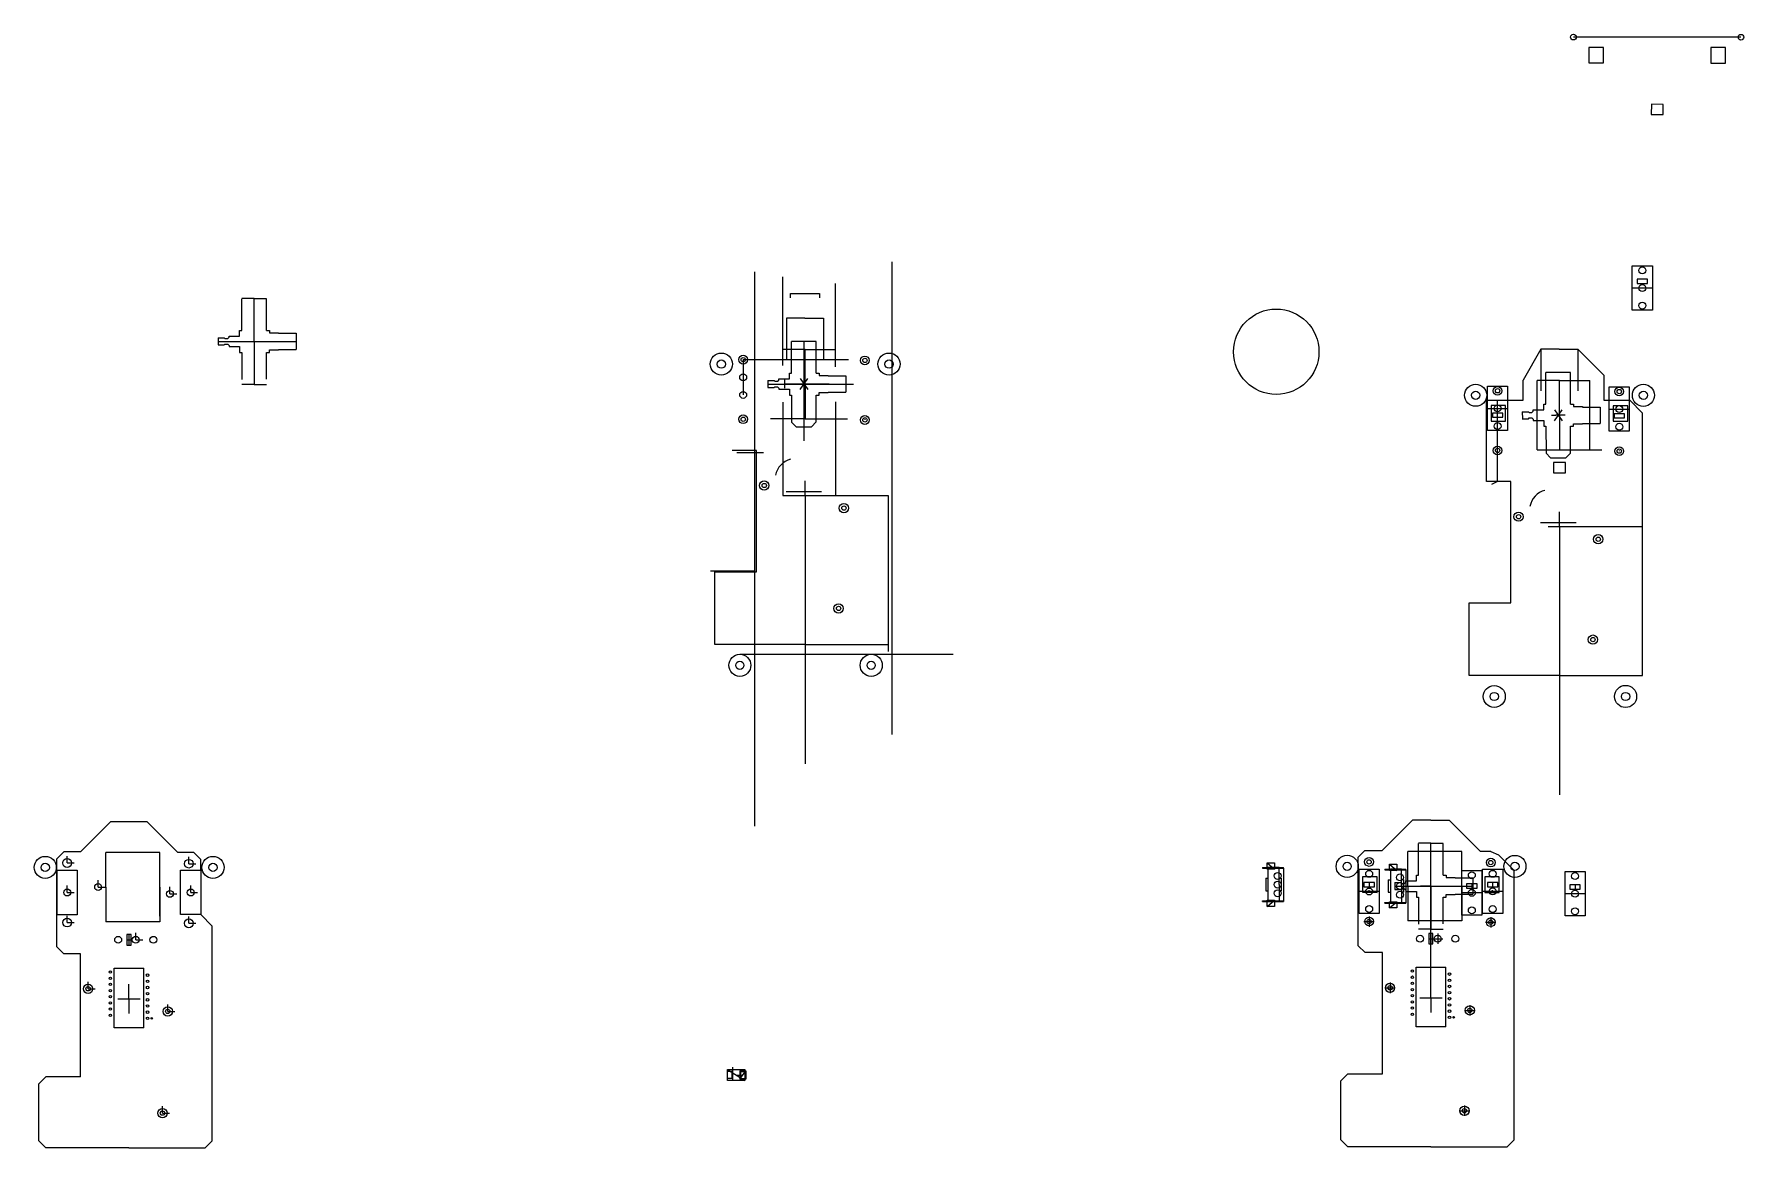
# Paper-space layout '图纸' of a CAD drawing. Header units: millimetres. Extents: x 75 to 568, y 27 to 348.
import ezdxf

# ---------------------------------------------------------------- set-up
doc = ezdxf.new("R2010")
doc.units = ezdxf.units.MM

psp = doc.layouts.new('图纸')

# ---------------------------------------------------------------- linework, layer by layer
for p, q in [((518.63, 347.61), (518.63, 347.57)), ((566.95, 347.57), (518.63, 347.57)), ((297.01, 215.4), (297.01, 219.63)), ((291.59, 216.55), (301.79, 216.55)), ((293.78, 215.4), (300.25, 215.4)), ((297.01, 215.4), (297.01, 211.17)), ((509.17, 207.56), (519.37, 207.56)), ((514.59, 206.41), (514.59, 210.64)), ((511.36, 206.41), (517.83, 206.41)), ((514.59, 206.41), (514.59, 202.18)), ((96.68, 121.22), (88.03, 112.58)), ((107.28, 121.22), (96.68, 121.22)), ((107.28, 121.22), (116.12, 112.38)), ((81.21, 110.58), (83.21, 112.58)), ((81.21, 85.22), (81.21, 110.58)), ((120.71, 112.38), (122.71, 110.38)), ((122.71, 107.27), (122.71, 110.38)), ((430.26, 109.43), (432.36, 109.43)), ((430.26, 107.63), (430.26, 109.43)), ((430.26, 109.43), (432.36, 107.63)), ((432.36, 109.43), (432.36, 107.63)), ((465.58, 109), (467.68, 109)), ((465.58, 107.2), (465.58, 109)), ((465.58, 109), (467.68, 107.2)), ((467.68, 109), (467.68, 107.2)), ((428.91, 108.05), (430.51, 108.05)), ((428.91, 108.05), (428.91, 107.85)), ((428.91, 107.85), (435.01, 107.85)), ((429.91, 104.95), (429.91, 101.35)), ((429.91, 104.95), (430.51, 104.95)), ((432.36, 107.63), (430.26, 107.63)), ((433.71, 108.05), (430.51, 108.05)), ((430.51, 108.05), (430.51, 98.25)), ((431.31, 108.05), (433.71, 108.05)), ((431.31, 108.05), (435.01, 108.05)), ((433.71, 103.15), (433.71, 108.05)), ((434.31, 104.95), (433.71, 104.95)), ((434.31, 104.95), (434.31, 101.35)), ((435.01, 107.85), (435.01, 108.05)), ((464.23, 107.62), (465.83, 107.62)), ((464.23, 107.62), (464.23, 107.42)), ((464.23, 107.42), (470.33, 107.42)), ((465.23, 104.52), (465.23, 100.92)), ((465.23, 104.52), (465.83, 104.52)), ((467.68, 107.2), (465.58, 107.2)), ((469.03, 107.62), (465.83, 107.62)), ((465.83, 107.62), (465.83, 97.82)), ((466.63, 107.62), (469.03, 107.62)), ((466.63, 107.62), (470.33, 107.62)), ((469.03, 102.72), (469.03, 107.62)), ((469.63, 104.52), (469.03, 104.52)), ((469.63, 104.52), (469.63, 100.92)), ((470.33, 107.42), (470.33, 107.62)), ((429.91, 101.35), (430.51, 101.35)), ((430.26, 98.63), (432.36, 98.63)), ((430.26, 96.83), (430.26, 98.63)), ((430.26, 96.83), (432.36, 98.63)), ((432.36, 98.63), (432.36, 96.83)), ((433.71, 103.15), (433.71, 98.25)), ((434.31, 101.35), (433.71, 101.35)), ((465.23, 100.92), (465.83, 100.92)), ((469.03, 102.72), (469.03, 97.82)), ((469.63, 100.92), (469.03, 100.92)), ((122.71, 94.47), (126.01, 91.17)), ((428.91, 98.25), (428.91, 98.45)), ((428.91, 98.45), (435.01, 98.45)), ((428.91, 98.25), (430.51, 98.25)), ((432.36, 96.83), (430.26, 96.83)), ((430.51, 98.25), (433.71, 98.25)), ((431.31, 98.25), (435.01, 98.25)), ((435.01, 98.45), (435.01, 98.25)), ((459.68, 93.98), (459.68, 90.98)), ((464.23, 97.82), (464.23, 98.02)), ((464.23, 98.02), (470.33, 98.02)), ((464.23, 97.82), (465.83, 97.82)), ((465.58, 98.2), (467.68, 98.2)), ((465.58, 96.4), (465.58, 98.2)), ((465.58, 96.4), (467.68, 98.2)), ((467.68, 96.4), (465.58, 96.4)), ((465.83, 97.82), (469.03, 97.82)), ((466.63, 97.82), (470.33, 97.82)), ((467.68, 98.2), (467.68, 96.4)), ((470.33, 98.02), (470.33, 97.82)), ((494.78, 93.78), (494.78, 90.78)), ((458.18, 92.48), (461.18, 92.48)), ((477.52, 89.02), (477.52, 86.02)), ((479.47, 89.02), (479.47, 86.02)), ((493.28, 92.28), (496.28, 92.28)), ((81.21, 85.22), (83.21, 83.22)), ((101.41, 87.22), (102.61, 87.22)), ((102.01, 88.72), (102.01, 85.72)), ((476.92, 87.52), (478.12, 87.52)), ((477.97, 87.52), (480.97, 87.52)), ((88.01, 83.22), (83.21, 83.22)), ((97.71, 61.78), (97.71, 79.04)), ((97.71, 79.04), (106.31, 79.04)), ((106.31, 61.78), (106.31, 79.04)), ((473.23, 62.08), (473.23, 79.34)), ((473.23, 79.34), (481.83, 79.34)), ((481.83, 62.08), (481.83, 79.34)), ((102.01, 70.22), (102.01, 74.45)), ((465.73, 74.87), (465.73, 71.87)), ((477.53, 70.52), (477.53, 74.75)), ((98.77, 70.22), (105.25, 70.22)), ((102.01, 70.22), (102.01, 65.99)), ((464.23, 73.37), (467.23, 73.37)), ((474.29, 70.52), (480.77, 70.52)), ((477.53, 70.52), (477.53, 66.29)), ((487.22, 66.87), (490.22, 66.87)), ((488.72, 68.37), (488.72, 65.37)), ((106.31, 61.78), (97.71, 61.78)), ((481.83, 62.08), (473.23, 62.08)), ((485.69, 37.91), (488.69, 37.91)), ((487.19, 39.41), (487.19, 36.41))]:
    psp.add_line(p, q)
at = {"color": 5}
for p, q in [((523.06, 344.62), (523.05, 340.14)), ((527.28, 344.62), (523.06, 344.62)), ((527.27, 340.13), (527.28, 344.62)), ((562.51, 344.58), (558.29, 344.58)), ((558.29, 344.58), (558.29, 340.1)), ((562.5, 340.1), (562.5, 344.58)), ((523.05, 340.14), (527.27, 340.13)), ((558.29, 340.1), (562.5, 340.1)), ((541.1, 328.22), (541.09, 325.24)), ((544.49, 328.2), (541.1, 328.22)), ((544.49, 325.23), (544.49, 328.2)), ((541.09, 325.24), (544.49, 325.23)), ((499.08, 241.29), (494.86, 241.29)), ((494.86, 241.29), (494.86, 236.81)), ((494.86, 236.81), (499.08, 236.81)), ((499.08, 236.81), (499.08, 241.29)), ((534.32, 241.26), (530.1, 241.26)), ((530.1, 241.26), (530.1, 236.78)), ((530.1, 236.78), (534.31, 236.77)), ((534.31, 236.77), (534.31, 241.26)), ((512.91, 224.89), (512.9, 221.91)), ((512.9, 221.91), (516.3, 221.91)), ((516.3, 224.88), (512.91, 224.89)), ((516.3, 221.91), (516.3, 224.88)), ((462.02, 105.4), (457.8, 105.4)), ((457.8, 105.4), (457.8, 100.92)), ((462.01, 100.91), (462.02, 105.4)), ((493.04, 105.37), (493.03, 100.89)), ((497.25, 105.37), (493.04, 105.37)), ((497.25, 100.88), (497.25, 105.37)), ((457.8, 100.92), (462.01, 100.91)), ((493.03, 100.89), (497.25, 100.88))]:
    psp.add_line(p, q, dxfattribs=at)
at = {"color": 1}
for p, q in [((321.99, 282.78), (321.99, 146.43)), ((282.56, 119.97), (282.56, 279.92)), ((290.56, 252.85), (290.56, 278.48)), ((305.78, 252.52), (305.78, 276.49)), ((292.84, 272.35), (292.84, 273.69)), ((292.84, 273.69), (301.17, 273.69)), ((301.17, 273.69), (301.17, 272.35)), ((296.98, 266.56), (291.68, 266.56)), ((291.68, 266.56), (291.68, 254.56)), ((296.98, 266.56), (302.28, 266.56)), ((302.28, 266.56), (302.28, 254.56)), ((297.01, 257.52), (290.56, 257.52)), ((297.01, 247.52), (297.01, 257.52)), ((297.01, 257.52), (305.78, 257.52)), ((509.26, 257.57), (504.09, 248.62)), ((514.56, 257.57), (509.26, 257.57)), ((509.26, 257.57), (509.26, 245.57)), ((514.56, 257.57), (519.86, 257.57)), ((519.86, 257.57), (519.86, 245.57)), ((519.86, 257.57), (527.36, 250.07)), ((279.16, 254.56), (309.54, 254.56)), ((279.16, 254.56), (279.16, 249.48)), ((279.16, 249.48), (279.16, 244.4)), ((294.75, 247.52), (295.99, 247.52)), ((298.63, 247.52), (295.99, 247.52)), ((297.01, 247.52), (297.01, 237.52)), ((504.09, 242.91), (504.09, 248.62)), ((514.59, 248.52), (508.14, 248.52)), ((508.14, 228.52), (508.14, 248.52)), ((514.59, 238.52), (514.59, 248.52)), ((514.59, 248.52), (523.36, 248.52)), ((523.36, 228.52), (523.36, 248.52)), ((527.36, 250.07), (527.36, 242.91)), ((290.56, 242.34), (290.56, 236)), ((305.78, 242.42), (305.78, 236.69)), ((493.59, 219.41), (493.59, 242.91)), ((493.59, 242.91), (504.09, 242.91)), ((496.74, 219.41), (496.74, 242.91)), ((527.36, 242.91), (534.86, 242.91)), ((534.86, 242.91), (538.59, 239.17)), ((297.01, 237.52), (287.01, 237.52)), ((297.01, 237.52), (309.24, 237.52)), ((314.26, 237.36), (314.26, 237.16)), ((512.33, 238.52), (513.57, 238.52)), ((516.21, 238.52), (513.57, 238.52)), ((514.59, 238.52), (514.59, 228.52)), ((538.59, 206.41), (538.59, 239.17)), ((290.56, 236), (290.56, 215.4)), ((283.01, 228.4), (276.01, 228.4)), ((277.34, 227.8), (285.01, 227.8)), ((283.01, 193.4), (283.01, 228.4)), ((508.14, 228.52), (514.59, 228.52)), ((514.59, 228.52), (526.83, 228.52)), ((531.84, 228.37), (531.84, 228.17)), ((500.59, 219.41), (493.59, 219.41)), ((496.74, 219.41), (494.98, 218.58)), ((500.59, 184.41), (500.59, 219.41)), ((290.56, 215.4), (297.01, 215.4)), ((297.01, 215.4), (321.01, 215.4)), ((297.01, 215.4), (297.01, 172.4)), ((297.01, 213.29), (297.01, 138)), ((321.01, 215.4), (321.01, 170.4)), ((514.59, 206.41), (538.59, 206.41)), ((514.59, 206.41), (514.59, 163.41)), ((514.59, 204.29), (514.59, 129.01)), ((538.59, 163.41), (538.59, 206.41)), ((282.56, 193.51), (269.7, 193.51)), ((271.01, 172.4), (271.01, 193.4)), ((271.01, 193.4), (283.01, 193.4)), ((488.59, 163.41), (488.59, 184.41)), ((488.59, 184.41), (500.59, 184.41)), ((297.01, 172.4), (271.01, 172.4)), ((278.2, 169.57), (339.73, 169.57)), ((297.01, 172.4), (321.01, 172.4)), ((514.59, 163.41), (488.59, 163.41)), ((514.59, 163.41), (538.59, 163.41)), ((472.19, 121.68), (463.39, 112.88)), ((477.49, 121.68), (472.19, 121.68)), ((477.49, 121.68), (482.79, 121.68)), ((482.79, 121.68), (491.79, 112.68)), ((88.03, 112.58), (83.21, 112.58)), ((120.71, 112.38), (116.12, 112.38)), ((458.35, 112.88), (456.53, 111.05)), ((456.53, 85.52), (456.53, 111.05)), ((463.39, 112.88), (458.35, 112.88)), ((494.78, 112.68), (491.79, 112.68)), ((494.78, 112.68), (497.04, 111.74)), ((497.04, 111.74), (501.53, 107.25)), ((501.53, 70.52), (501.53, 107.25)), ((126.01, 70.22), (126.01, 91.17)), ((456.53, 85.52), (458.53, 83.52)), ((88.01, 47.72), (88.01, 83.22)), ((463.53, 83.52), (458.53, 83.52)), ((463.53, 48.52), (463.53, 83.52)), ((126.01, 29.22), (126.01, 70.22)), ((501.53, 29.52), (501.53, 70.52)), ((274.67, 46.59), (274.67, 49.79)), ((274.67, 49.79), (279.67, 49.79)), ((274.67, 49.79), (279.67, 46.59)), ((276.17, 46.75), (276.17, 50.45)), ((278.17, 49.39), (278.17, 46.99)), ((278.17, 49.39), (279.97, 49.39)), ((278.17, 46.99), (279.97, 49.39)), ((279.67, 49.79), (279.67, 46.59)), ((279.97, 49.39), (279.97, 46.99)), ((78.01, 47.72), (76.01, 45.72)), ((76.01, 29.22), (76.01, 45.72)), ((88.01, 47.72), (78.01, 47.72)), ((275.97, 49.19), (274.67, 49.19)), ((275.97, 47.19), (274.67, 47.19)), ((279.67, 46.59), (274.67, 46.59)), ((275.97, 47.19), (275.97, 49.19)), ((277.17, 48.19), (279.07, 48.19)), ((279.97, 46.99), (278.17, 46.99)), ((278.37, 49.19), (278.37, 47.19)), ((278.37, 49.19), (279.67, 49.19)), ((278.37, 47.19), (279.67, 47.19)), ((453.53, 48.52), (451.53, 46.52)), ((451.53, 29.52), (451.53, 46.52)), ((453.53, 48.52), (463.53, 48.52)), ((76.01, 29.22), (78.01, 27.22)), ((102.01, 27.22), (78.01, 27.22)), ((102.01, 27.22), (124.01, 27.22)), ((124.01, 27.22), (126.01, 29.22)), ((451.53, 29.52), (453.53, 27.52)), ((477.53, 27.52), (453.53, 27.52)), ((477.53, 27.52), (499.53, 27.52)), ((499.53, 27.52), (501.53, 29.52))]:
    psp.add_line(p, q, dxfattribs=at)
at = {"color": 3}
for p, q in [((535.6, 268.82), (535.6, 281.62)), ((535.6, 281.62), (541.4, 281.62)), ((541.4, 281.62), (541.4, 268.82)), ((540, 277.77), (537, 277.77)), ((537, 277.77), (537, 276.57)), ((537, 276.57), (540, 276.57)), ((540, 276.57), (540, 277.77)), ((138.12, 272.23), (134.57, 272.23)), ((138.12, 259.83), (138.12, 272.23)), ((138.12, 272.23), (141.67, 272.23)), ((541.4, 275.22), (535.6, 275.22)), ((541.4, 268.82), (535.6, 268.82)), ((127.73, 259.83), (150.18, 259.83)), ((138.12, 259.83), (138.12, 247.43)), ((138.12, 247.43), (134.57, 247.43)), ((138.12, 247.43), (141.67, 247.43)), ((291.06, 248.86), (291.06, 246.35)), ((291.06, 247.61), (303.96, 247.61)), ((493.84, 246.89), (499.64, 246.89)), ((493.84, 234.09), (493.84, 246.89)), ((499.64, 246.89), (499.64, 234.09)), ((528.94, 246.69), (534.74, 246.69)), ((528.94, 233.89), (528.94, 246.69)), ((534.74, 246.69), (534.74, 233.89)), ((305.78, 237.52), (305.78, 215.4)), ((493.84, 240.49), (499.64, 240.49)), ((498.24, 239.14), (495.24, 239.14)), ((495.24, 239.14), (495.24, 237.94)), ((495.24, 237.94), (498.24, 237.94)), ((498.24, 237.94), (498.24, 239.14)), ((528.94, 240.29), (534.74, 240.29)), ((533.34, 238.94), (530.34, 238.94)), ((530.34, 238.94), (530.34, 237.74)), ((530.34, 237.74), (533.34, 237.74)), ((533.34, 237.74), (533.34, 238.94)), ((499.64, 234.09), (493.84, 234.09)), ((534.74, 233.89), (528.94, 233.89)), ((477.53, 115.12), (473.98, 115.12)), ((477.53, 102.72), (477.53, 115.12)), ((477.53, 115.12), (481.08, 115.12)), ((110.91, 112.42), (95.31, 112.42)), ((95.31, 102.42), (95.31, 112.42)), ((110.91, 102.42), (110.91, 112.42)), ((486.43, 112.72), (470.83, 112.72)), ((470.83, 102.72), (470.83, 112.72)), ((486.43, 102.72), (486.43, 112.72)), ((81.3, 94.46), (81.3, 107.26)), ((81.3, 107.26), (87.1, 107.26)), ((87.1, 107.26), (87.1, 94.46)), ((110.91, 94.07), (110.91, 106.87)), ((116.91, 94.47), (116.91, 107.27)), ((116.91, 107.27), (122.71, 107.27)), ((122.71, 107.27), (122.71, 94.47)), ((435.01, 107.85), (435.01, 98.45)), ((456.81, 94.76), (456.81, 107.56)), ((456.81, 107.56), (462.61, 107.56)), ((461.21, 103.71), (458.21, 103.71)), ((458.21, 103.71), (458.21, 102.51)), ((459.71, 103.71), (459.71, 102.51)), ((461.21, 102.51), (461.21, 103.71)), ((462.61, 107.56), (462.61, 94.76)), ((470.33, 107.42), (470.33, 98.02)), ((486.43, 94.37), (486.43, 107.17)), ((486.43, 107.17), (492.23, 107.17)), ((492.23, 107.17), (492.23, 94.37)), ((492.43, 94.77), (492.43, 107.57)), ((492.43, 107.57), (498.23, 107.57)), ((496.83, 103.72), (493.83, 103.72)), ((493.83, 103.72), (493.83, 102.52)), ((495.33, 103.72), (495.33, 102.52)), ((496.83, 102.52), (496.83, 103.72)), ((498.23, 107.57), (498.23, 94.77)), ((516.2, 94.12), (516.2, 106.92)), ((516.2, 106.92), (522, 106.92)), ((522, 106.92), (522, 94.12)), ((95.31, 102.42), (95.31, 92.42)), ((110.91, 102.42), (110.91, 92.42)), ((462.61, 101.16), (456.81, 101.16)), ((458.21, 102.51), (461.21, 102.51)), ((459.71, 100.76), (459.71, 101.56)), ((467.14, 102.72), (489.59, 102.72)), ((470.83, 102.72), (470.83, 92.72)), ((477.53, 102.72), (474.53, 102.72)), ((477.53, 70.52), (477.53, 102.72)), ((477.53, 102.72), (480.53, 102.72)), ((477.53, 102.72), (477.53, 90.32)), ((486.43, 102.72), (486.43, 92.72)), ((492.23, 100.77), (486.43, 100.77)), ((490.83, 103.32), (487.83, 103.32)), ((487.83, 103.32), (487.83, 102.12)), ((487.83, 102.12), (490.83, 102.12)), ((489.33, 103.32), (489.33, 102.12)), ((490.83, 102.12), (490.83, 103.32)), ((498.23, 101.17), (492.43, 101.17)), ((493.83, 102.52), (496.83, 102.52)), ((495.33, 100.77), (495.33, 101.57)), ((522, 100.52), (516.2, 100.52)), ((520.6, 103.07), (517.6, 103.07)), ((517.6, 103.07), (517.6, 101.87)), ((517.6, 101.87), (520.6, 101.87)), ((519.1, 103.07), (519.1, 101.87)), ((520.6, 101.87), (520.6, 103.07)), ((87.1, 94.46), (81.3, 94.46)), ((122.71, 94.47), (116.91, 94.47)), ((462.61, 94.76), (456.81, 94.76)), ((492.23, 94.37), (486.43, 94.37)), ((498.23, 94.77), (492.43, 94.77)), ((522, 94.12), (516.2, 94.12)), ((110.91, 92.42), (95.31, 92.42)), ((486.43, 92.72), (470.83, 92.72)), ((477.53, 90.32), (473.98, 90.32)), ((478.12, 89.02), (476.92, 89.02)), ((476.92, 89.02), (476.92, 86.02)), ((477.53, 90.32), (481.08, 90.32)), ((478.12, 86.02), (478.12, 89.02)), ((102.61, 88.72), (101.41, 88.72)), ((101.41, 88.72), (101.41, 85.72)), ((101.41, 85.72), (102.61, 85.72)), ((102.61, 85.72), (102.61, 88.72)), ((476.92, 86.02), (478.12, 86.02))]:
    psp.add_line(p, q, dxfattribs=at)
at = {"color": 2}
for p, q in [((134.56, 263.01), (134.56, 272.15)), ((141.68, 263.01), (141.68, 272.15)), ((130.88, 261), (130.88, 261.36)), ((130.88, 261.36), (133.93, 261.36)), ((133.93, 261.36), (133.93, 263.01)), ((133.93, 263.01), (134.56, 263.01)), ((141.68, 263.01), (142.52, 263.01)), ((142.52, 263.01), (142.52, 262.31)), ((142.52, 262.31), (145.1, 262.31)), ((145.1, 262.31), (145.1, 262.18)), ((145.1, 262.18), (150.18, 262.18)), ((150.18, 262.18), (150.18, 257.48)), ((127.73, 260.83), (129.48, 260.83)), ((127.73, 260.83), (127.74, 258.84)), ((127.73, 258.84), (129.48, 258.84)), ((129.48, 260.83), (129.68, 260.62)), ((129.48, 258.84), (129.68, 259.05)), ((129.68, 260.62), (130.48, 260.62)), ((129.68, 259.05), (130.48, 259.05)), ((130.48, 260.62), (130.88, 261)), ((130.48, 259.05), (130.88, 258.66)), ((130.88, 258.66), (130.88, 258.31)), ((130.88, 258.31), (133.93, 258.31)), ((133.93, 258.31), (133.93, 256.66)), ((133.93, 256.66), (134.56, 256.66)), ((134.56, 256.66), (134.57, 248.86)), ((141.68, 248.93), (141.68, 256.66)), ((141.68, 256.66), (142.52, 256.66)), ((142.52, 256.66), (142.52, 257.36)), ((142.52, 257.36), (145.1, 257.36)), ((145.1, 257.36), (145.1, 257.48)), ((145.1, 257.48), (150.18, 257.48)), ((300.25, 259.84), (293.13, 259.84)), ((293.13, 250.69), (293.13, 259.84)), ((296.69, 259.84), (296.69, 231.13)), ((300.25, 250.69), (300.25, 259.84)), ((286.3, 248.52), (288.05, 248.51)), ((286.3, 248.52), (286.31, 246.52)), ((286.3, 247.52), (310.98, 247.52)), ((288.05, 248.51), (288.25, 248.31)), ((288.05, 246.53), (288.25, 246.73)), ((288.25, 248.31), (289.05, 248.31)), ((288.25, 246.73), (289.05, 246.73)), ((289.05, 248.31), (289.45, 248.69)), ((289.05, 246.73), (289.45, 246.35)), ((289.45, 248.69), (289.45, 249.04)), ((289.45, 249.04), (292.5, 249.04)), ((292.5, 249.04), (292.5, 250.69)), ((292.5, 250.69), (293.13, 250.69)), ((295.55, 249.11), (297.84, 245.93)), ((295.55, 245.93), (297.84, 249.11)), ((300.25, 250.69), (301.09, 250.69)), ((301.09, 250.69), (301.09, 250)), ((301.09, 250), (303.68, 250)), ((303.68, 250), (303.68, 249.87)), ((303.68, 249.87), (308.76, 249.87)), ((308.76, 249.87), (308.76, 245.17)), ((517.83, 250.84), (510.71, 250.84)), ((510.71, 241.7), (510.71, 250.84)), ((517.83, 241.7), (517.83, 250.84)), ((286.3, 246.52), (288.05, 246.53)), ((289.45, 246.35), (289.45, 246)), ((289.45, 246), (292.5, 246)), ((292.5, 246), (292.5, 244.35)), ((292.5, 244.35), (293.13, 244.35)), ((293.13, 244.35), (293.14, 236.55)), ((300.25, 236.62), (300.25, 244.34)), ((300.25, 244.34), (301.09, 244.34)), ((301.09, 244.34), (301.09, 245.04)), ((301.09, 245.04), (303.68, 245.04)), ((303.68, 245.04), (303.68, 245.17)), ((303.68, 245.17), (308.76, 245.17)), ((510.08, 240.05), (510.08, 241.7)), ((510.08, 241.7), (510.71, 241.7)), ((517.83, 241.7), (518.67, 241.7)), ((518.67, 241.7), (518.67, 241)), ((503.88, 239.52), (505.63, 239.52)), ((503.88, 239.52), (503.89, 237.53)), ((503.88, 237.53), (505.63, 237.53)), ((505.63, 239.52), (505.83, 239.31)), ((505.63, 237.53), (505.83, 237.74)), ((505.83, 239.31), (506.63, 239.31)), ((505.83, 237.74), (506.63, 237.74)), ((506.63, 239.31), (507.03, 239.69)), ((506.63, 237.74), (507.03, 237.36)), ((507.03, 239.69), (507.03, 240.05)), ((507.03, 240.05), (510.08, 240.05)), ((507.03, 237.36), (507.03, 237)), ((507.03, 237), (510.08, 237)), ((510.08, 237), (510.08, 235.35)), ((513.13, 240.11), (515.42, 236.94)), ((513.13, 236.94), (515.42, 240.11)), ((518.67, 241), (521.26, 241)), ((521.26, 241), (521.26, 240.87)), ((521.26, 240.87), (526.34, 240.87)), ((526.34, 240.87), (526.34, 236.18)), ((293.14, 236.55), (294.46, 235.21)), ((294.46, 235.21), (298.87, 235.2)), ((298.87, 235.2), (300.25, 236.62)), ((510.08, 235.35), (510.71, 235.35)), ((510.71, 235.35), (510.72, 227.56)), ((517.83, 227.62), (517.83, 235.35)), ((517.83, 235.35), (518.67, 235.35)), ((518.67, 235.35), (518.67, 236.05)), ((518.67, 236.05), (521.26, 236.05)), ((521.26, 236.05), (521.26, 236.18)), ((521.26, 236.18), (526.34, 236.18)), ((510.72, 227.56), (512.04, 226.21)), ((516.45, 226.21), (517.83, 227.62)), ((512.04, 226.21), (516.45, 226.21)), ((473.97, 105.89), (473.97, 115.04)), ((481.08, 105.89), (481.08, 115.04)), ((467.14, 103.71), (468.89, 103.71)), ((467.14, 103.71), (467.15, 101.72)), ((468.89, 103.71), (469.09, 103.5)), ((469.89, 103.5), (470.29, 103.89)), ((470.29, 103.89), (470.29, 104.24)), ((470.29, 104.24), (473.34, 104.24)), ((473.34, 104.24), (473.34, 105.89)), ((473.34, 105.89), (473.97, 105.89)), ((481.08, 105.89), (481.93, 105.89)), ((481.93, 105.89), (481.93, 105.19)), ((481.93, 105.19), (484.51, 105.19)), ((484.51, 105.19), (484.51, 105.07)), ((484.51, 105.07), (489.59, 105.07)), ((489.59, 105.07), (489.59, 100.37)), ((467.14, 101.72), (468.89, 101.72)), ((468.89, 101.72), (469.09, 101.93)), ((469.09, 103.5), (469.89, 103.5)), ((469.09, 101.93), (469.89, 101.93)), ((469.89, 101.93), (470.29, 101.55)), ((470.29, 101.55), (470.29, 101.19)), ((470.29, 101.19), (473.34, 101.19)), ((473.34, 101.19), (473.34, 99.54)), ((473.34, 99.54), (473.97, 99.54)), ((473.97, 99.54), (473.98, 91.75)), ((481.08, 91.81), (481.08, 99.54)), ((481.08, 99.54), (481.93, 99.54)), ((481.93, 99.54), (481.93, 100.24)), ((481.93, 100.24), (484.51, 100.24)), ((484.51, 100.24), (484.51, 100.37)), ((484.51, 100.37), (489.59, 100.37))]:
    psp.add_line(p, q, dxfattribs=at)
at = {"color": 7}
for p, q in [((84.16, 109.38), (84.16, 111.38)), ((84.16, 109.38), (86.16, 109.38)), ((119.26, 109.18), (119.26, 111.18)), ((119.26, 109.18), (121.26, 109.18)), ((93.11, 102.42), (93.11, 104.42)), ((84.2, 100.86), (84.2, 102.86)), ((84.2, 100.86), (86.2, 100.86)), ((93.11, 102.42), (95.11, 102.42)), ((113.81, 100.47), (113.81, 102.47)), ((113.81, 100.47), (115.81, 100.47)), ((119.81, 100.87), (119.81, 102.87)), ((119.81, 100.87), (121.81, 100.87)), ((84.16, 92.18), (84.16, 94.18)), ((119.26, 91.98), (119.26, 93.98)), ((84.16, 92.18), (86.16, 92.18)), ((103.96, 87.22), (103.96, 89.22)), ((119.26, 91.98), (121.26, 91.98)), ((103.96, 87.22), (105.96, 87.22)), ((90.21, 73.08), (90.21, 75.08)), ((90.21, 73.08), (92.21, 73.08)), ((113.2, 66.57), (113.2, 68.57)), ((113.2, 66.57), (115.2, 66.57)), ((111.67, 37.22), (111.67, 39.22)), ((111.67, 37.22), (113.67, 37.22))]:
    psp.add_line(p, q, dxfattribs=at)
for centre, radius in [((518.63, 347.61), 0.825), ((566.95, 347.57), 0.823), ((279.16, 237.36), 0.622), ((496.74, 228.37), 0.622), ((433.31, 105.65), 1), ((433.31, 103.15), 1), ((468.63, 105.22), 1), ((468.63, 102.72), 1), ((93.11, 102.42), 1), ((433.31, 100.65), 1), ((468.63, 100.22), 1), ((459.68, 92.48), 0.622), ((96.66, 77.91), 0.35), ((96.66, 76.13), 0.35), ((96.66, 74.35), 0.35), ((107.36, 77.02), 0.35), ((107.36, 75.24), 0.35), ((472.18, 78.21), 0.35), ((472.18, 76.43), 0.35), ((472.18, 74.65), 0.35), ((482.88, 77.32), 0.35), ((482.88, 75.54), 0.35), ((482.88, 73.76), 0.35), ((96.66, 72.57), 0.35), ((96.66, 70.79), 0.35), ((96.66, 69.01), 0.35), ((107.36, 73.46), 0.35), ((107.36, 71.68), 0.35), ((107.36, 69.9), 0.35), ((472.18, 72.87), 0.35), ((472.18, 71.09), 0.35), ((472.18, 69.31), 0.35), ((482.88, 71.98), 0.35), ((482.88, 70.2), 0.35), ((96.66, 67.23), 0.35), ((96.66, 65.45), 0.35), ((107.36, 68.12), 0.35), ((107.36, 66.34), 0.35), ((107.36, 64.56), 0.35), ((108.56, 64.56), 0.2), ((472.18, 67.53), 0.35), ((472.18, 65.75), 0.35), ((482.88, 68.42), 0.35), ((482.88, 66.64), 0.35), ((482.88, 64.86), 0.35), ((484.08, 64.86), 0.2)]:
    psp.add_circle(centre, radius)
at = {"color": 1}
for centre, radius in [((538.5, 280.3), 1), ((538.5, 275.22), 1), ((432.92, 256.84), 12.32), ((538.5, 270.14), 1), ((272.85, 253.28), 3.19), ((321.23, 253.28), 3.19), ((272.85, 253.28), 1.19), ((279.16, 254.56), 1.27), ((279.16, 254.56), 0.622), ((314.26, 254.36), 1.25), ((314.26, 254.36), 0.622), ((321.23, 253.28), 1.19), ((279.16, 249.48), 1), ((490.43, 244.29), 3.19), ((496.74, 245.57), 1.27), ((531.84, 245.37), 1.25), ((538.81, 244.28), 3.19), ((279.16, 244.4), 1), ((490.43, 244.29), 1.19), ((496.74, 245.57), 0.622), ((531.84, 245.37), 0.622), ((538.81, 244.28), 1.19), ((279.16, 237.36), 1.25), ((314.26, 237.16), 1.27), ((314.26, 237.16), 0.622), ((496.74, 240.49), 1), ((531.84, 240.29), 1), ((496.74, 235.41), 1), ((531.84, 235.21), 1), ((496.74, 228.37), 1.25), ((531.84, 228.17), 1.27), ((531.84, 228.17), 0.622), ((285.22, 218.26), 1.33), ((285.22, 218.26), 0.622), ((308.21, 211.75), 1.35), ((308.21, 211.75), 0.622), ((502.8, 209.26), 1.33), ((502.8, 209.26), 0.622), ((525.79, 202.76), 1.35), ((525.79, 202.76), 0.622), ((306.67, 182.79), 1.34), ((306.67, 182.79), 0.622), ((524.25, 173.8), 1.34), ((524.25, 173.8), 0.622), ((278.2, 166.39), 3.18), ((316.08, 166.39), 3.19), ((278.2, 166.39), 1.19), ((316.08, 166.39), 1.19), ((495.78, 157.4), 3.18), ((495.78, 157.4), 1.19), ((533.66, 157.4), 3.19), ((533.66, 157.4), 1.19), ((77.85, 108.1), 3.19), ((77.85, 108.1), 1.19), ((84.16, 109.38), 1.27), ((119.26, 109.18), 1.25), ((126.23, 108.1), 3.19), ((126.23, 108.1), 1.19), ((453.37, 108.4), 3.19), ((453.37, 108.4), 1.19), ((459.68, 109.68), 1.27), ((459.68, 109.68), 0.622), ((494.78, 109.48), 1.25), ((494.78, 109.48), 0.622), ((501.74, 108.39), 3.19), ((501.74, 108.39), 1.19), ((459.71, 106.24), 1), ((489.33, 105.85), 1), ((495.33, 106.25), 1), ((519.1, 105.6), 1), ((84.2, 100.86), 1), ((113.81, 100.47), 1), ((119.81, 100.87), 1), ((459.71, 101.16), 1), ((489.33, 100.77), 1), ((495.33, 101.17), 1), ((519.1, 100.52), 1), ((459.68, 92.48), 1.25), ((459.71, 96.08), 1), ((489.33, 95.69), 1), ((495.33, 96.09), 1), ((519.1, 95.44), 1), ((84.16, 92.18), 1.25), ((119.26, 91.98), 1.27), ((494.78, 92.28), 1.27), ((494.78, 92.28), 0.622), ((98.88, 87.22), 1), ((103.96, 87.22), 1), ((109.04, 87.22), 1), ((474.39, 87.52), 1), ((479.47, 87.52), 1), ((484.55, 87.52), 1), ((90.21, 73.08), 1.33), ((465.73, 73.37), 1.33), ((465.73, 73.37), 0.622), ((90.21, 73.08), 0.622), ((113.2, 66.57), 1.35), ((113.2, 66.57), 0.622), ((488.72, 66.87), 1.35), ((488.72, 66.87), 0.622), ((111.67, 37.22), 1.34), ((111.67, 37.22), 0.622), ((487.19, 37.91), 1.34), ((487.19, 37.91), 0.622)]:
    psp.add_circle(centre, radius, dxfattribs=at)
for centre in [(294.35, 220.11), (511.93, 211.11)]:
    psp.add_arc(centre, 5.96, 105.1006, 169.0635, dxfattribs=at)

doc.saveas('drawing.dxf')
